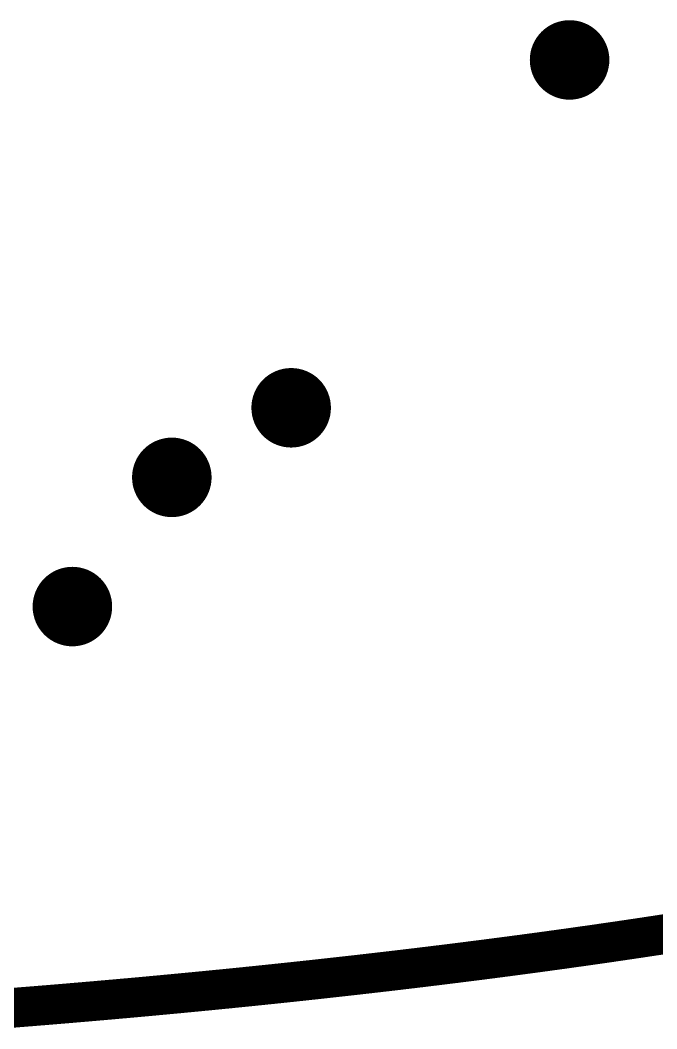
# Model space of a CAD drawing. Extents: x -0.1 to 60.3, y -0.2 to 22.2.
# Drawn here: x 41.27 to 47.68, y -0.05 to 10.1 of the extents above; entities that cross this region are included whole.
import ezdxf

# ---------------------------------------------------------------- set-up
doc = ezdxf.new("R2010")
doc.units = 0
doc.layers.add('18', color=82, linetype='CONTINUOUS')
doc.layers.add('20', color=7, linetype='CONTINUOUS')

# ---------------------------------------------------------------- blocks, each defined once
blk = doc.blocks.new('ROUNDV')
at = {"const_width": 0.5}
blk.add_lwpolyline([(0, -0.25, 1), (0, 0.25, 1), (0, -0.25)], format="xyb", dxfattribs=at)

msp = doc.modelspace()

# ---------------------------------------------------------------- linework, layer by layer
at = {"layer": '20', "const_width": 0.4}
for points in [[(47.8822, 0.9237), (47.8002, 0.911)], [(47.2261, 0.825), (47.144, 0.8131)], [(47.3081, 0.837), (47.2261, 0.825)], [(47.3902, 0.8491), (47.3081, 0.837)], [(47.4722, 0.8613), (47.3902, 0.8491)], [(47.5542, 0.8736), (47.4722, 0.8613)], [(47.7182, 0.8984), (47.5542, 0.8736)], [(47.8002, 0.911), (47.7182, 0.8984)], [(46.4874, 0.7212), (46.4053, 0.7101)], [(46.5695, 0.7324), (46.4874, 0.7212)], [(46.7337, 0.755), (46.5695, 0.7324)], [(46.8979, 0.778), (46.7337, 0.755)], [(46.9799, 0.7896), (46.8979, 0.778)], [(47.062, 0.8013), (46.9799, 0.7896)], [(47.144, 0.8131), (47.062, 0.8013)], [(45.6659, 0.6142), (45.5015, 0.5938)], [(45.7481, 0.6246), (45.6659, 0.6142)], [(45.8302, 0.635), (45.7481, 0.6246)], [(45.9124, 0.6454), (45.8302, 0.635)], [(45.9946, 0.656), (45.9124, 0.6454)], [(46.0767, 0.6667), (45.9946, 0.656)], [(46.1589, 0.6774), (46.0767, 0.6667)], [(46.241, 0.6882), (46.1589, 0.6774)], [(46.3231, 0.6991), (46.241, 0.6882)], [(46.4053, 0.7101), (46.3231, 0.6991)], [(44.8437, 0.5154), (44.7615, 0.5059)], [(44.926, 0.5249), (44.8437, 0.5154)], [(45.0082, 0.5345), (44.926, 0.5249)], [(45.0904, 0.5442), (45.0082, 0.5345)], [(45.1727, 0.554), (45.0904, 0.5442)], [(45.2549, 0.5638), (45.1727, 0.554)], [(45.5015, 0.5938), (45.2549, 0.5638)], [(44.0209, 0.424), (43.8563, 0.4066)], [(44.1032, 0.4328), (44.0209, 0.424)], [(44.1855, 0.4417), (44.1032, 0.4328)], [(44.3501, 0.4597), (44.1855, 0.4417)], [(44.4324, 0.4688), (44.3501, 0.4597)], [(44.597, 0.4872), (44.4324, 0.4688)], [(44.6792, 0.4965), (44.597, 0.4872)], [(44.7615, 0.5059), (44.6792, 0.4965)], [(42.868, 0.3079), (42.6208, 0.2848)], [(43.0328, 0.3237), (42.868, 0.3079)], [(43.1152, 0.3317), (43.0328, 0.3237)], [(43.1975, 0.3397), (43.1152, 0.3317)], [(43.2799, 0.3479), (43.1975, 0.3397)], [(43.3623, 0.356), (43.2799, 0.3479)], [(43.4446, 0.3643), (43.3623, 0.356)], [(43.527, 0.3726), (43.4446, 0.3643)], [(43.6093, 0.381), (43.527, 0.3726)], [(43.6916, 0.3895), (43.6093, 0.381)], [(43.774, 0.398), (43.6916, 0.3895)], [(43.8563, 0.4066), (43.774, 0.398)], [(41.7965, 0.2119), (41.714, 0.2049)], [(41.8789, 0.2189), (41.7965, 0.2119)], [(41.9614, 0.226), (41.8789, 0.2189)], [(42.0438, 0.2331), (41.9614, 0.226)], [(42.1263, 0.2403), (42.0438, 0.2331)], [(42.2087, 0.2475), (42.1263, 0.2403)], [(42.2911, 0.2549), (42.2087, 0.2475)], [(42.3736, 0.2622), (42.2911, 0.2549)], [(42.5384, 0.2772), (42.3736, 0.2622)], [(42.6208, 0.2848), (42.5384, 0.2772)], [(41.2191, 0.1646), (41.0541, 0.1516)], [(41.3841, 0.1778), (41.2191, 0.1646)], [(41.5491, 0.1912), (41.3841, 0.1778)], [(41.6315, 0.1981), (41.5491, 0.1912)], [(41.714, 0.2049), (41.6315, 0.1981)]]:
    msp.add_lwpolyline(points, dxfattribs=at)
at = {"layer": '20', "const_width": 0.2}
for points in [[(47.2116, 0.9239, 1), (47.2406, 0.7261)], [(47.2935, 0.9359, 1), (47.3227, 0.7381)], [(47.2404, 0.726, 1), (47.2118, 0.924)], [(47.3755, 0.948, 1), (47.4049, 0.7502)], [(47.3226, 0.7381, 1), (47.2936, 0.9359)], [(47.4574, 0.9602, 1), (47.487, 0.7624)], [(47.4048, 0.7502, 1), (47.3756, 0.948)], [(47.5392, 0.9725, 1), (47.5692, 0.7747)], [(47.4869, 0.7624, 1), (47.4575, 0.9602)], [(47.569, 0.7747, 1), (47.5394, 0.9725)], [(47.703, 0.9972, 1), (47.7334, 0.7996)], [(47.7849, 1.0098, 1), (47.8155, 0.8122)], [(47.7332, 0.7995, 1), (47.7032, 0.9973)], [(46.4739, 0.8203, 1), (46.5009, 0.6221)], [(46.5559, 0.8315, 1), (46.5831, 0.6333)], [(46.5008, 0.6221, 1), (46.474, 0.8203)], [(46.583, 0.6333, 1), (46.556, 0.8315)], [(46.7198, 0.854, 1), (46.7476, 0.656)], [(46.7473, 0.6559, 1), (46.7201, 0.8541)], [(46.8839, 0.877, 1), (46.9119, 0.679)], [(46.9658, 0.8886, 1), (46.994, 0.6906)], [(46.9118, 0.679, 1), (46.884, 0.877)], [(47.0478, 0.9003, 1), (47.0762, 0.7023)], [(46.9939, 0.6906, 1), (46.9659, 0.8886)], [(47.1297, 0.9121, 1), (47.1583, 0.7141)], [(47.0761, 0.7023, 1), (47.0479, 0.9003)], [(47.1582, 0.7141, 1), (47.1298, 0.9121)], [(45.6533, 0.7134, 1), (45.6785, 0.515)], [(45.7355, 0.7238, 1), (45.7607, 0.5254)], [(45.6782, 0.515, 1), (45.6536, 0.7134)], [(45.8176, 0.7342, 1), (45.8428, 0.5358)], [(45.7607, 0.5254, 1), (45.7355, 0.7238)], [(45.8996, 0.7446, 1), (45.9252, 0.5462)], [(45.8428, 0.5358, 1), (45.8176, 0.7342)], [(45.9817, 0.7552, 1), (46.0075, 0.5568)], [(45.925, 0.5462, 1), (45.8998, 0.7446)], [(46.0638, 0.7659, 1), (46.0896, 0.5675)], [(46.0074, 0.5568, 1), (45.9818, 0.7552)], [(46.1459, 0.7765, 1), (46.1719, 0.5783)], [(46.0896, 0.5675, 1), (46.0638, 0.7659)], [(46.2278, 0.7873, 1), (46.2542, 0.5891)], [(46.1718, 0.5782, 1), (46.146, 0.7766)], [(46.3098, 0.7982, 1), (46.3364, 0.6)], [(46.254, 0.5891, 1), (46.228, 0.7873)], [(46.3919, 0.8092, 1), (46.4187, 0.611)], [(46.3363, 0.6, 1), (46.3099, 0.7982)], [(46.4186, 0.611, 1), (46.392, 0.8092)], [(44.8322, 0.6147, 1), (44.8552, 0.4161)], [(44.9144, 0.6242, 1), (44.9376, 0.4256)], [(44.8552, 0.4161, 1), (44.8322, 0.6147)], [(44.9965, 0.6338, 1), (45.0199, 0.4352)], [(44.9375, 0.4256, 1), (44.9145, 0.6242)], [(45.0786, 0.6435, 1), (45.1022, 0.4449)], [(45.0198, 0.4352, 1), (44.9966, 0.6338)], [(45.1609, 0.6533, 1), (45.1845, 0.4547)], [(45.1021, 0.4449, 1), (45.0787, 0.6435)], [(45.2428, 0.6631, 1), (45.267, 0.4645)], [(45.1845, 0.4547, 1), (45.1609, 0.6533)], [(45.2667, 0.4645, 1), (45.2431, 0.6631)], [(45.4892, 0.693, 1), (45.5138, 0.4946)], [(45.5136, 0.4945, 1), (45.4894, 0.6931)], [(44.0103, 0.5234, 1), (44.0315, 0.3246)], [(44.0924, 0.5322, 1), (44.114, 0.3334)], [(44.0314, 0.3246, 1), (44.0104, 0.5234)], [(44.1746, 0.5411, 1), (44.1964, 0.3423)], [(44.1138, 0.3334, 1), (44.0926, 0.5322)], [(44.1963, 0.3423, 1), (44.1747, 0.5411)], [(44.3391, 0.5591, 1), (44.3611, 0.3603)], [(44.4213, 0.5682, 1), (44.4435, 0.3694)], [(44.361, 0.3603, 1), (44.3392, 0.5591)], [(44.4434, 0.3694, 1), (44.4214, 0.5682)], [(44.5858, 0.5866, 1), (44.6082, 0.3878)], [(44.6679, 0.5959, 1), (44.6905, 0.3971)], [(44.6081, 0.3878, 1), (44.5859, 0.5866)], [(44.75, 0.6052, 1), (44.773, 0.4066)], [(44.6904, 0.3971, 1), (44.668, 0.5959)], [(44.7728, 0.4065, 1), (44.7502, 0.6053)], [(42.8773, 0.2083, 1), (42.8587, 0.4075)], [(43.0231, 0.4232, 1), (43.0425, 0.2242)], [(43.1055, 0.4312, 1), (43.1249, 0.2322)], [(43.0423, 0.2242, 1), (43.0233, 0.4232)], [(43.1876, 0.4392, 1), (43.2074, 0.2402)], [(43.1249, 0.2322, 1), (43.1055, 0.4312)], [(43.2701, 0.4474, 1), (43.2897, 0.2484)], [(43.2072, 0.2402, 1), (43.1878, 0.4392)], [(43.3523, 0.4555, 1), (43.3723, 0.2565)], [(43.2898, 0.2484, 1), (43.27, 0.4474)], [(43.4346, 0.4638, 1), (43.4546, 0.2648)], [(43.3721, 0.2565, 1), (43.3525, 0.4555)], [(43.5168, 0.4721, 1), (43.5372, 0.2731)], [(43.4546, 0.2648, 1), (43.4346, 0.4638)], [(43.599, 0.4805, 1), (43.6196, 0.2815)], [(43.537, 0.2731, 1), (43.517, 0.4721)], [(43.6813, 0.489, 1), (43.7019, 0.29)], [(43.6195, 0.2815, 1), (43.5991, 0.4805)], [(43.7636, 0.4975, 1), (43.7844, 0.2985)], [(43.7019, 0.29, 1), (43.6813, 0.489)], [(43.8458, 0.506, 1), (43.8668, 0.3072)], [(43.7843, 0.2985, 1), (43.7637, 0.4975)], [(43.8667, 0.3071, 1), (43.8459, 0.5061)], [(41.788, 0.3115, 1), (41.805, 0.1123)], [(41.8703, 0.3185, 1), (41.8875, 0.1193)], [(41.805, 0.1123, 1), (41.788, 0.3115)], [(41.9528, 0.3256, 1), (41.97, 0.1264)], [(41.8874, 0.1193, 1), (41.8704, 0.3185)], [(42.0351, 0.3327, 1), (42.0525, 0.1335)], [(41.97, 0.1264, 1), (41.9528, 0.3256)], [(42.1176, 0.3399, 1), (42.135, 0.1407)], [(42.0524, 0.1335, 1), (42.0352, 0.3327)], [(42.1998, 0.3471, 1), (42.2176, 0.1479)], [(42.135, 0.1407, 1), (42.1176, 0.3399)], [(42.2823, 0.3545, 1), (42.2999, 0.1553)], [(42.2174, 0.1479, 1), (42.2, 0.3471)], [(42.3645, 0.3618, 1), (42.3827, 0.1626)], [(42.3, 0.1553, 1), (42.2822, 0.3545)], [(42.3824, 0.1626, 1), (42.3648, 0.3618)], [(42.5292, 0.3768, 1), (42.5476, 0.1776)], [(42.6115, 0.3844, 1), (42.6301, 0.1852)], [(42.5475, 0.1776, 1), (42.5293, 0.3768)], [(42.63, 0.1852, 1), (42.6116, 0.3844)], [(42.8585, 0.4074, 1), (42.8775, 0.2084)], [(41.2111, 0.2643, 1), (41.2271, 0.0649)], [(41.227, 0.0649, 1), (41.2112, 0.2643)], [(41.376, 0.2775, 1), (41.3922, 0.0781)], [(41.3921, 0.0781, 1), (41.3761, 0.2775)], [(41.5408, 0.2909, 1), (41.5574, 0.0915)], [(41.6233, 0.2978, 1), (41.6397, 0.0984)], [(41.5572, 0.0915, 1), (41.541, 0.2909)], [(41.7055, 0.3045, 1), (41.7225, 0.1053)], [(41.6398, 0.0984, 1), (41.6232, 0.2978)], [(41.7222, 0.1052, 1), (41.7058, 0.3046)]]:
    msp.add_lwpolyline(points, format="xyb", dxfattribs=at)

# ---------------------------------------------------------------- block references
at = {"layer": '18', "xscale": 0.8, "yscale": 0.8}
for p in [(46.8, 9.7), (44, 6.2), (42.8, 5.5), (41.8, 4.2)]:
    msp.add_blockref('ROUNDV', p, dxfattribs=at)

doc.saveas('drawing.dxf')
